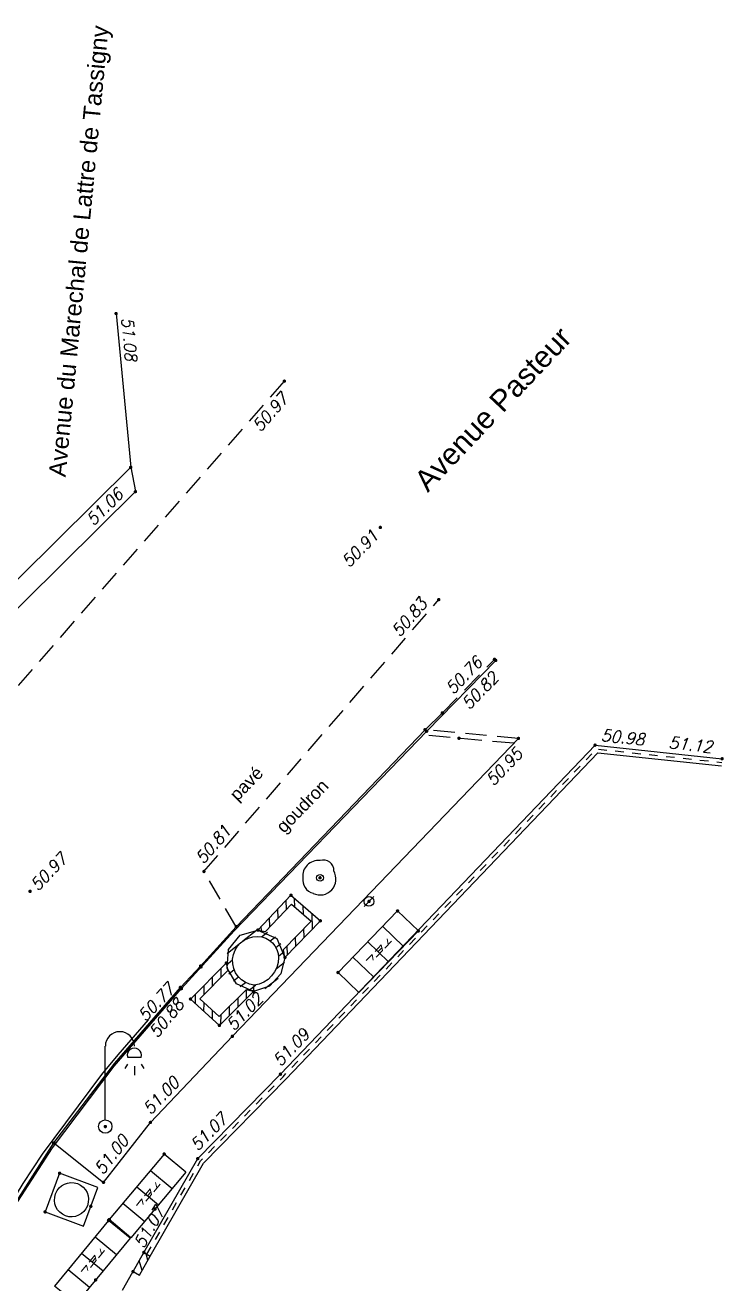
# Model space of a CAD drawing. Extents: x 661856 to 662117, y 6866905 to 6867165.
# Drawn here: x 662100.8 to 662117.2, y 6867114.77 to 6867144.36 of the extents above; entities that cross this region are included whole.
import ezdxf
from ezdxf.enums import TextEntityAlignment as Align

# ---------------------------------------------------------------- set-up
doc = ezdxf.new("R2010")
doc.units = 0
for name, pattern in [('CONTINU', [0]), ('DISCONTINU', [0.75, 0.5, -0.25]), ('GRILLE', [0.4, 0.2, -0.2])]:
    doc.linetypes.add(name, pattern=pattern)
doc.layers.get('0').update_dxf_attribs({"linetype": 'CONTINUOUS'})
for name, color, linetype in [('BORDURE', 7, 'CONTINU'), ('GEO_AEP_S', 4, 'CONTINUOUS'), ('GEO_ALTI-PIC', 7, 'CONTINUOUS'), ('GEO_ALTI-PIC_REGARDS', 5, 'CONTINUOUS'), ('GEO_ALTICOT', 7, 'CONTINUOUS'), ('GEO_ARBRES', 3, 'CONTINUOUS'), ('GEO_BORDURE', 7, 'CONTINUOUS'), ('GEO_CHANGE_REVET', 252, 'DISCONTINU'), ('GEO_CHANGE_REVET_TEXTE', 252, 'CONTINUOUS'), ('GEO_ECL_S', 30, 'CONTINUOUS'), ('GEO_ENTREE', 7, 'DISCONTINU'), ('GEO_LIGNE_CONT', 252, 'CONTINUOUS'), ('GEO_MUR', 1, 'CONTINUOUS'), ('GEO_MUR_HACHURE', 1, 'CONTINUOUS'), ('GEO_MUR_S', 7, 'CONTINUOUS'), ('GEO_REGARD', 7, 'CONTINUOUS'), ('GEO_RTE_TEXTE', 7, 'CONTINUOUS'), ('GEO_TEL_S', 6, 'CONTINUOUS'), ('GEO_TROTTOIR_BAS', 7, 'CONTINUOUS'), ('GEO_TROTTOIR_BATEAU', 7, 'DISCONTINU'), ('GEO_TROTTOIR_HAUT', 252, 'CONTINUOUS')]:
    doc.layers.add(name, color=color, linetype=linetype)
doc.styles.add('ROMANS', font='romans.shx', dxfattribs={"width": 0.95, "oblique": 13.5, "height": 5})
doc.styles.get("Standard").update_dxf_attribs({"font": 'ARIALUNI.ttf', "height": 2})

# ---------------------------------------------------------------- blocks, each defined once
blk = doc.blocks.new('PTTOPO')
at = {"color": 0, "const_width": 0.04}
blk.add_lwpolyline([(0, 0.02, 1), (0, -0.02, 1)], format="xyb", close=True, dxfattribs=at)
at = {"color": 0}
blk.add_point((0, 0), dxfattribs=at)
at = {"layer": 'GEO_ALTICOT', "style": 'ROMANS', "oblique": 13.5, "width": 0.95}
blk.add_attdef('ALT', text='', height=0.28, dxfattribs=at).set_placement((0.1, -0.1), align=Align.TOP_LEFT)
blk = doc.blocks.new('P401')
blk.add_circle((0, 0), 0.1062)
for centre, radius, start, end in [((-0.054, 0.054), 0.4878, 83.66, 186.35), ((0.108, 0.2322), 0.3258, 357.14, 109.34), ((-0.0972, -0.054), 0.4464, 173.05, 254.63), ((0, -0.0378), 0.5004, 244.27, 30.44)]:
    blk.add_arc(centre, radius, start, end)
blk = doc.blocks.new('P091', base_point=(30.25, 66))
blk.add_line((30.326, 66.076), (30.172, 65.922))
blk.add_circle((30.25, 66), 0.076)
blk = doc.blocks.new('P384')
for p, q in [((0, 1), (0, 0)), ((0, 1), (1, 1)), ((0.25, 0), (0.25, 1)), ((0.5, 0), (0.5, 1)), ((0.75, 0), (0.75, 1)), ((1, 1), (1, 0)), ((0, 0), (1, 0))]:
    blk.add_line(p, q)
at = {"style": 'ROMANS', "oblique": 13.5, "width": 0.95}
blk.add_text('TEL', height=0.2, dxfattribs=at).set_placement((0.254, 0.413))
blk = doc.blocks.new('P501', base_point=(67.75, 30))
for p, q in [((67.75, 30.209), (67.75, 32.519)), ((68.449, 31.959), (68.365, 31.819)), ((68.869, 32.169), (68.449, 32.169)), ((68.869, 31.959), (68.953, 31.819)), ((68.659, 31.889), (68.659, 31.609))]:
    blk.add_line(p, q)
blk.add_circle((67.75, 30), 0.209)
for centre, radius, start, end in [((68.205, 32.52), 0.454, 0.01, 180), ((68.66, 32.24), 0.221, 341.57, 198.44)]:
    blk.add_arc(centre, radius, start, end)
blk = doc.blocks.new('P349')
at = {"flags": 128}
blk.add_lwpolyline([(0.999, 0), (0.999, 0.999), (0, 0.999), (0, 0)], close=True, dxfattribs=at)
blk.add_circle((0.5, 0.5), 0.416)

msp = doc.modelspace()

# ---------------------------------------------------------------- hatches: boundary and pattern name
at = {"layer": 'GEO_MUR_HACHURE'}
h = msp.add_hatch(dxfattribs=at)
h.set_pattern_fill('_U', color=256, scale=0.2, angle=91.4579, style=0, pattern_type=0)
h.set_pattern_definition([(91.4579404274, (0, 0), (-0.1999352543107, -0.0050886229695), [])])
h.paths.add_polyline_path([(662106.261, 6867123.09), (662107.038, 6867123.908), (662107.728, 6867123.308), (662106.895, 6867122.447), (662106.863, 6867122.632), (662107.51, 6867123.299), (662107.048, 6867123.701), (662106.438, 6867123.06)])
h = msp.add_hatch(dxfattribs=at)
h.set_pattern_fill('_U', color=256, scale=0.2, angle=218.482, style=0, pattern_type=0)
h.set_pattern_definition([(218.482027075, (0, 0), (0.124453822446, -0.156560678584), [])])
edge = h.paths.add_edge_path(flags=16)
edge.add_arc((662106.24, 6867122.366), 0.575, 88.3834, 263.482)
edge.add_arc((662106.094, 6867122.442), 0.652, 277.1833, 360.3096)
edge.add_arc((662106.242, 6867122.438), 0.503, 0.8362, 88.3834)
edge = h.paths.add_edge_path(flags=17)
edge.add_line((662106.158, 6867121.646), (662106.175, 6867121.795))
edge.add_line((662106.158, 6867121.646), (662106.175, 6867121.795))
edge = h.paths.add_edge_path()
edge.add_arc((662106.24, 6867122.366), 0.725, 88.3834, 263.482, ccw=False)
edge.add_arc((662106.242, 6867122.438), 0.653, 0.8362, 88.3834, ccw=False)
edge.add_arc((662106.1, 6867122.439), 0.795, -85.7937, 0.5659, ccw=False)
h = msp.add_hatch(dxfattribs=at)
h.set_pattern_fill('_U', color=256, scale=0.2, angle=-90.154, style=0, pattern_type=0)
h.set_pattern_definition([(269.845950545, (0, 0), (0.1999992771057, -0.000537733392), [])])
h.paths.add_polyline_path([(662106.158, 6867121.646), (662105.356, 6867120.849), (662104.678, 6867121.468), (662105.518, 6867122.314), (662105.553, 6867122.137), (662104.894, 6867121.473), (662105.352, 6867121.056), (662105.987, 6867121.688)])
h = msp.add_hatch(dxfattribs=at)
h.set_pattern_fill('_U', color=256, scale=0.2, angle=105.6477, style=0, pattern_type=0)
h.set_pattern_definition([(105.6477104036, (0, 0), (-0.192587660477, -0.053944351251), [])])
h.paths.add_polyline_path([(662103.33, 6867115.063), (662103.582, 6867115.511), (662103.73, 6867115.426), (662103.478, 6867114.979)])

# ---------------------------------------------------------------- linework, layer by layer
at = {"layer": 'BORDURE', "color": 7, "linetype": 'CONTINUOUS'}
msp.add_lwpolyline([(662086.366, 6867075.721), (662089.936, 6867087.052), (662093.584, 6867098.656), (662096.144, 6867106.66), (662097.095, 6867109.382), (662097.802, 6867111.269), (662098.712, 6867113.45), (662098.964, 6867113.983), (662099.931, 6867115.804), (662100.745, 6867117.131), (662101.203, 6867117.822), (662102.594, 6867119.698), (662102.981, 6867120.16), (662103.692, 6867120.983)], dxfattribs=at)
at = {"layer": 'GEO_BORDURE'}
msp.add_polyline3d([(662101.465, 6867118.086, 50.761), (662102.634, 6867117.16, 51.004), (662103.737, 6867118.568, 51.003), (662105.662, 6867120.594, 51.017), (662112.38, 6867127.595, 50.947)], dxfattribs=at)
at = {"layer": 'GEO_CHANGE_REVET', "elevation": 50.761, "flags": 128}
msp.add_lwpolyline([(662112.27, 6867127.48), (662110.142, 6867127.678)], dxfattribs=at)
at = {"layer": 'GEO_CHANGE_REVET'}
for points in [[(662106.881, 6867135.994, 50.971), (662098.184, 6867126.048, 50.967), (662093.196, 6867120.696, 50.86)], [(662105.751, 6867123.169, 50.783), (662104.993, 6867124.467, 50.813), (662110.509, 6867130.858, 50.831)], [(662112.38, 6867127.595, 50.947), (662110.186, 6867127.8, 50.779)]]:
    msp.add_polyline3d(points, dxfattribs=at)
at = {"layer": 'GEO_ENTREE'}
msp.add_polyline3d([(662102.329, 6867113.325, 51.062), (662103.33, 6867115.063, 51.072)], dxfattribs=at)
at = {"layer": 'GEO_LIGNE_CONT', "elevation": 50.914, "flags": 128}
msp.add_lwpolyline([(662096.434, 6867126.516), (662103.385, 6867133.397)], dxfattribs=at)
at = {"layer": 'GEO_LIGNE_CONT'}
for points in [[(662102.931, 6867137.583, 51.083), (662103.274, 6867133.969, 51.064)], [(662096.323, 6867127.088, 50.92), (662103.274, 6867133.969, 51.064)], [(662103.274, 6867133.969, 51.064), (662103.385, 6867133.397, 51.059)]]:
    msp.add_polyline3d(points, dxfattribs=at)
at = {"layer": 'GEO_MUR'}
for p, q in [((662106.261, 6867123.09, 50.953), (662106.438, 6867123.06, 50.953)), ((662106.895, 6867122.447, 50.953), (662106.863, 6867122.632, 50.953)), ((662105.518, 6867122.314, 51.008), (662105.553, 6867122.137, 51.008)), ((662106.158, 6867121.646, 51.008), (662105.987, 6867121.688, 51.008)), ((662106.158, 6867121.646, 51.008), (662106.175, 6867121.795, 51.008)), ((662106.158, 6867121.646, 51.008), (662106.175, 6867121.795, 51.008)), ((662103.582, 6867115.511, 51.072), (662103.73, 6867115.426, 51.072)), ((662103.582, 6867115.511, 51.072), (662103.73, 6867115.426, 51.072)), ((662103.33, 6867115.063, 51.072), (662103.478, 6867114.979, 51.072))]:
    msp.add_line(p, q, dxfattribs=at)
at = {"layer": 'GEO_MUR', "flags": 128}
for points, elevation in [([(662103.73, 6867115.426), (662104.984, 6867117.614), (662106.913, 6867119.585), (662114.246, 6867127.259), (662117.146, 6867126.948)], 51.072), ([(662106.438, 6867123.06), (662107.048, 6867123.701), (662107.51, 6867123.299), (662106.863, 6867122.632)], 50.953), ([(662105.987, 6867121.688), (662105.352, 6867121.056), (662104.894, 6867121.473), (662105.553, 6867122.137)], 51.008), ([(662103.478, 6867114.979), (662103.73, 6867115.426)], 51.072)]:
    msp.add_lwpolyline(points, dxfattribs=dict(at, elevation=elevation))
at = {"layer": 'GEO_MUR', "elevation": 51.008, "flags": 128}
msp.add_lwpolyline([(662106.175, 6867121.795, -0.958117), (662106.257, 6867122.94, -0.40173), (662106.745, 6867122.445, -0.379496), (662106.175, 6867121.795, -0.368409)], format="xyb", dxfattribs=at)
at = {"layer": 'GEO_MUR'}
for points in [[(662103.582, 6867115.511, 51.074), (662104.848, 6867117.718, 51.075), (662106.791, 6867119.703, 51.087), (662114.181, 6867127.437, 50.982), (662117.164, 6867127.117, 51.119)], [(662106.261, 6867123.09, 50.953), (662107.038, 6867123.908, 50.925), (662107.728, 6867123.308, 50.953), (662106.895, 6867122.447, 51.013)], [(662106.158, 6867121.646, 51.008), (662105.76, 6867121.824, 50.997), (662105.536, 6867122.198, 50.986), (662105.567, 6867122.633, 50.975), (662105.841, 6867122.971, 50.964), (662106.261, 6867123.09, 50.953), (662106.707, 6867122.896, 50.983), (662106.895, 6867122.447, 51.013), (662106.801, 6867122.063, 51.011), (662106.533, 6867121.772, 51.009), (662106.158, 6867121.646, 51.008)], [(662106.158, 6867121.646, 51.008), (662105.356, 6867120.849, 50.909), (662104.678, 6867121.468, 50.898), (662105.518, 6867122.314, 50.95)], [(662103.33, 6867115.063, 51.072), (662103.582, 6867115.511, 51.074)]]:
    msp.add_polyline3d(points, dxfattribs=at)
at = {"layer": 'GEO_MUR_S', "linetype": 'GRILLE', "elevation": 51.072, "flags": 128}
msp.add_lwpolyline([(662103.656, 6867115.469), (662104.916, 6867117.666), (662106.852, 6867119.644), (662114.214, 6867127.348), (662117.155, 6867127.032)], dxfattribs=at)
at = {"layer": 'GEO_TROTTOIR_BAS'}
msp.add_polyline3d([(662094.638, 6867101.807, 50.893), (662094.903, 6867102.707, 50.89), (662096.231, 6867106.746, 50.847), (662097.998, 6867111.674, 50.783), (662098.447, 6867112.766, 50.768), (662099.814, 6867115.506, 50.765), (662101.465, 6867118.086, 50.761), (662102.897, 6867119.959, 50.767), (662104.441, 6867121.742, 50.773), (662104.915, 6867122.245, 50.782), (662105.751, 6867123.169, 50.783), (662110.186, 6867127.8, 50.779), (662110.593, 6867128.194, 50.775)], dxfattribs=at)
at = {"layer": 'GEO_TROTTOIR_BATEAU'}
msp.add_polyline3d([(662110.593, 6867128.194, 50.775), (662111.817, 6867129.454, 50.764)], dxfattribs=at)
at = {"layer": 'GEO_TROTTOIR_HAUT'}
msp.add_polyline3d([(662092.032, 6867093.533, 51.078), (662092.899, 6867096.28, 51.068), (662093.233, 6867097.308, 51.063), (662094.133, 6867100.11, 50.957), (662094.928, 6867102.717, 51.015), (662096.258, 6867106.729, 50.973), (662097.318, 6867109.755, 50.937), (662098.477, 6867112.745, 50.9), (662099.798, 6867115.448, 50.895), (662101.434, 6867117.973, 50.891), (662102.887, 6867119.894, 50.887), (662104.464, 6867121.714, 50.883), (662105.706, 6867123.072, 50.886), (662110.226, 6867127.765, 50.895), (662111.846, 6867129.43, 50.816)], dxfattribs=at)

# ---------------------------------------------------------------- block references
at = {"layer": 'GEO_AEP_S', "xscale": 1.5, "yscale": 1.5, "zscale": 1.5}
msp.add_blockref('P091', (662108.87, 6867123.763, 50.969), dxfattribs=at)
at = {"layer": 'GEO_ALTI-PIC'}
ref = msp.add_blockref('PTTOPO', (662102.931, 6867137.583, 51.083), dxfattribs=at)
ref.add_attrib('ALT', '51.08', dxfattribs={"layer": 'GEO_ALTICOT', "height": 0.28, "rotation": 275.4223, "style": 'ROMANS', "oblique": 13.5, "width": 0.95}).set_placement((662103.332, 6867137.505, 51.083), align=Align.TOP_LEFT)
ref = msp.add_blockref('PTTOPO', (662106.881, 6867135.994, 50.971), dxfattribs=at)
ref.add_attrib('ALT', '50.97', dxfattribs={"layer": 'GEO_ALTICOT', "height": 0.28, "rotation": 48.8288, "style": 'ROMANS', "oblique": 13.5, "width": 0.95}).set_placement((662106.108, 6867134.967, 50.971), align=Align.TOP_LEFT)
for p in [(662103.274, 6867133.969, 51.064), (662110.593, 6867128.194, 50.775), (662110.186, 6867127.8, 50.779), (662110.226, 6867127.765, 50.895), (662110.983, 6867127.6, 50.888), (662107.72, 6867124.319, 50.925), (662107.038, 6867123.908, 50.925), (662108.87, 6867123.763, 50.969), (662107.728, 6867123.308, 50.953), (662109.54, 6867123.541, 51.002), (662105.751, 6867123.169, 50.783), (662106.261, 6867123.09, 50.953), (662110.029, 6867123.069, 51.002), (662106.895, 6867122.447, 51.013), (662104.915, 6867122.245, 50.782), (662104.927, 6867122.226, 50.898), (662105.518, 6867122.314, 50.95), (662108.142, 6867122.093, 51.016), (662106.158, 6867121.646, 51.008), (662104.678, 6867121.468, 50.898), (662105.356, 6867120.849, 50.909), (662102.677, 6867118.471, 50.9), (662101.465, 6867118.086, 50.761), (662104.059, 6867117.826, 51.028), (662103.845, 6867116.533, 51.038), (662102.752, 6867116.263, 51.008), (662102.769, 6867116.285, 51.014), (662103.33, 6867115.063, 51.072), (662102.45, 6867114.867, 51.028)]:
    msp.add_blockref('PTTOPO', p, dxfattribs=at)
ref = msp.add_blockref('PTTOPO', (662103.385, 6867133.397, 51.059), dxfattribs=at)
ref.add_attrib('ALT', '51.06', dxfattribs={"layer": 'GEO_ALTICOT', "height": 0.28, "rotation": 44.7092, "style": 'ROMANS', "oblique": 13.5, "width": 0.95}).set_placement((662102.198, 6867132.774, 51.059), align=Align.TOP_LEFT)
ref = msp.add_blockref('PTTOPO', (662109.137, 6867132.555, 50.913), dxfattribs=at)
ref.add_attrib('ALT', '50.91', dxfattribs={"layer": 'GEO_ALTICOT', "height": 0.28, "rotation": 46.1163, "style": 'ROMANS', "oblique": 13.5, "width": 0.95}).set_placement((662108.203, 6867131.787, 50.913), align=Align.TOP_LEFT)
ref = msp.add_blockref('PTTOPO', (662110.509, 6867130.858, 50.831), dxfattribs=at)
ref.add_attrib('ALT', '50.83', dxfattribs={"layer": 'GEO_ALTICOT', "height": 0.28, "rotation": 49.2016, "style": 'ROMANS', "oblique": 13.5, "width": 0.95}).set_placement((662109.375, 6867130.143, 50.831), align=Align.TOP_LEFT)
ref = msp.add_blockref('PTTOPO', (662111.817, 6867129.454, 50.764), dxfattribs=at)
ref.add_attrib('ALT', '50.76', dxfattribs={"layer": 'GEO_ALTICOT', "height": 0.28, "rotation": 45.8303, "style": 'ROMANS', "oblique": 13.5, "width": 0.95}).set_placement((662110.643, 6867128.808, 50.764), align=Align.TOP_LEFT)
ref = msp.add_blockref('PTTOPO', (662111.846, 6867129.43, 50.816), dxfattribs=at)
ref.add_attrib('ALT', '50.82', dxfattribs={"layer": 'GEO_ALTICOT', "height": 0.28, "rotation": 45.7725, "style": 'ROMANS', "oblique": 13.5, "width": 0.95}).set_placement((662111.019, 6867128.446, 50.816), align=Align.TOP_LEFT)
ref = msp.add_blockref('PTTOPO', (662114.181, 6867127.437, 50.982), dxfattribs=at)
ref.add_attrib('ALT', '50.98', dxfattribs={"layer": 'GEO_ALTICOT', "height": 0.28, "rotation": 353.8652, "style": 'ROMANS', "oblique": 13.5, "width": 0.95}).set_placement((662114.339, 6867127.815, 50.982), align=Align.TOP_LEFT)
ref = msp.add_blockref('PTTOPO', (662112.38, 6867127.595, 50.947), dxfattribs=at)
ref.add_attrib('ALT', '50.95', dxfattribs={"layer": 'GEO_ALTICOT', "height": 0.28, "rotation": 46.178, "style": 'ROMANS', "oblique": 13.5, "width": 0.95}).set_placement((662111.589, 6867126.654, 50.947), align=Align.TOP_LEFT)
ref = msp.add_blockref('PTTOPO', (662117.164, 6867127.117, 51.119), dxfattribs=at)
ref.add_attrib('ALT', '51.12', dxfattribs={"layer": 'GEO_ALTICOT', "height": 0.28, "rotation": 353.8652, "style": 'ROMANS', "oblique": 13.5, "width": 0.95}).set_placement((662115.931, 6867127.643, 51.119), align=Align.TOP_LEFT)
ref = msp.add_blockref('PTTOPO', (662104.993, 6867124.467, 50.813), dxfattribs=at)
ref.add_attrib('ALT', '50.81', dxfattribs={"layer": 'GEO_ALTICOT', "height": 0.28, "rotation": 49.2016, "style": 'ROMANS', "oblique": 13.5, "width": 0.95}).set_placement((662104.768, 6867124.806, 50.813), align=Align.TOP_LEFT)
ref = msp.add_blockref('PTTOPO', (662100.909, 6867124.001, 50.966), dxfattribs=at)
ref.add_attrib('ALT', '50.97', dxfattribs={"layer": 'GEO_ALTICOT', "height": 0.28, "rotation": 46.1163, "style": 'ROMANS', "oblique": 13.5, "width": 0.95}).set_placement((662100.889, 6867124.182, 50.966), align=Align.TOP_LEFT)
ref = msp.add_blockref('PTTOPO', (662104.441, 6867121.742, 50.773), dxfattribs=at)
ref.add_attrib('ALT', '50.77', dxfattribs={"layer": 'GEO_ALTICOT', "height": 0.28, "rotation": 46.9386, "style": 'ROMANS', "oblique": 13.5, "width": 0.95}).set_placement((662103.419, 6867121.112, 50.773), align=Align.TOP_LEFT)
ref = msp.add_blockref('PTTOPO', (662104.464, 6867121.714, 50.883), dxfattribs=at)
ref.add_attrib('ALT', '50.88', dxfattribs={"layer": 'GEO_ALTICOT', "height": 0.28, "rotation": 50.8467, "style": 'ROMANS', "oblique": 13.5, "width": 0.95}).set_placement((662103.678, 6867120.71, 50.883), align=Align.TOP_LEFT)
ref = msp.add_blockref('PTTOPO', (662105.662, 6867120.594, 51.017), dxfattribs=at)
ref.add_attrib('ALT', '51.02', dxfattribs={"layer": 'GEO_ALTICOT', "height": 0.28, "rotation": 46.178, "style": 'ROMANS', "oblique": 13.5, "width": 0.95}).set_placement((662105.492, 6867120.896, 51.017), align=Align.TOP_LEFT)
ref = msp.add_blockref('PTTOPO', (662106.791, 6867119.703, 51.087), dxfattribs=at)
ref.add_attrib('ALT', '51.09', dxfattribs={"layer": 'GEO_ALTICOT', "height": 0.28, "rotation": 46.3033, "style": 'ROMANS', "oblique": 13.5, "width": 0.95}).set_placement((662106.587, 6867120.057, 51.087), align=Align.TOP_LEFT)
ref = msp.add_blockref('PTTOPO', (662103.737, 6867118.568, 51.003), dxfattribs=at)
ref.add_attrib('ALT', '51.00', dxfattribs={"layer": 'GEO_ALTICOT', "height": 0.28, "rotation": 46.4612, "style": 'ROMANS', "oblique": 13.5, "width": 0.95}).set_placement((662103.533, 6867118.923, 51.003), align=Align.TOP_LEFT)
ref = msp.add_blockref('PTTOPO', (662104.848, 6867117.718, 51.075), dxfattribs=at)
ref.add_attrib('ALT', '51.07', dxfattribs={"layer": 'GEO_ALTICOT', "height": 0.28, "rotation": 45.6154, "style": 'ROMANS', "oblique": 13.5, "width": 0.95}).set_placement((662104.649, 6867118.075, 51.075), align=Align.TOP_LEFT)
ref = msp.add_blockref('PTTOPO', (662102.634, 6867117.16, 51.004), dxfattribs=at)
ref.add_attrib('ALT', '51.00', dxfattribs={"layer": 'GEO_ALTICOT', "height": 0.28, "rotation": 51.9379, "style": 'ROMANS', "oblique": 13.5, "width": 0.95}).set_placement((662102.397, 6867117.493, 51.004), align=Align.TOP_LEFT)
ref = msp.add_blockref('PTTOPO', (662103.582, 6867115.511, 51.074), dxfattribs=at)
ref.add_attrib('ALT', '51.07', dxfattribs={"layer": 'GEO_ALTICOT', "height": 0.28, "rotation": 60.1677, "style": 'ROMANS', "oblique": 13.5, "width": 0.95}).set_placement((662103.333, 6867115.727, 51.074), align=Align.TOP_LEFT)
at = {"layer": 'GEO_ALTI-PIC_REGARDS'}
for p in [(662101.603, 6867117.374, 50.944), (662101.263, 6867116.465, 50.93), (662102.337, 6867116.596, 50.996)]:
    msp.add_blockref('PTTOPO', p, dxfattribs=at)
at = {"layer": 'GEO_ARBRES', "xscale": 0.75, "yscale": 0.75, "zscale": 0.75}
msp.add_blockref('P401', (662107.72, 6867124.319, 50.925), dxfattribs=at)
at = {"layer": 'GEO_ECL_S', "xscale": 0.75, "yscale": 0.75, "zscale": 0.75}
msp.add_blockref('P501', (662102.677, 6867118.471, 50.9), dxfattribs=at)
at = {"layer": 'GEO_REGARD', "xscale": 0.9702831806254402, "yscale": 0.9599954206496477, "rotation": 249.4937164907593}
msp.add_blockref('P349', (662101.603, 6867117.374, 50.944), dxfattribs=at)
at = {"layer": 'GEO_TEL_S'}
for p, xscale, yscale, rotation in [((662109.54, 6867123.541, 51.002), 2.012815900732564, 0.679921243339777, 226.020550512716), ((662104.059, 6867117.826, 51.028), 2.00965937873359, 0.6663403576239944, 230.0626509154792), ((662102.752, 6867116.263, 51.008), 1.993142694207025, 0.6537384316325188, 230.5742702181146)]:
    msp.add_blockref('P384', p, dxfattribs=dict(at, xscale=xscale, yscale=yscale, rotation=rotation))

# ---------------------------------------------------------------- texts
at = {"layer": 'GEO_CHANGE_REVET_TEXTE', "char_height": 0.3, "attachment_point": 1, "rotation": 45.7936}
for s, insert, width in [('pavé', (662105.564, 6867126.313), 9.56709), ('goudron', (662106.659, 6867125.561), 9.88107)]:
    msp.add_mtext(s, dxfattribs=dict(at, insert=insert, width=width))
at = {"layer": 'GEO_RTE_TEXTE'}
for s, height, rotation, p in [('Avenue du Marechal de Lattre de Tassigny', 0.4, 84.5492, (662101.744, 6867133.729)), ('Avenue Pasteur', 0.5, 46.6037, (662110.252, 6867133.363))]:
    msp.add_text(s, height=height, rotation=rotation, dxfattribs=at).set_placement(p)

doc.saveas('drawing.dxf')
